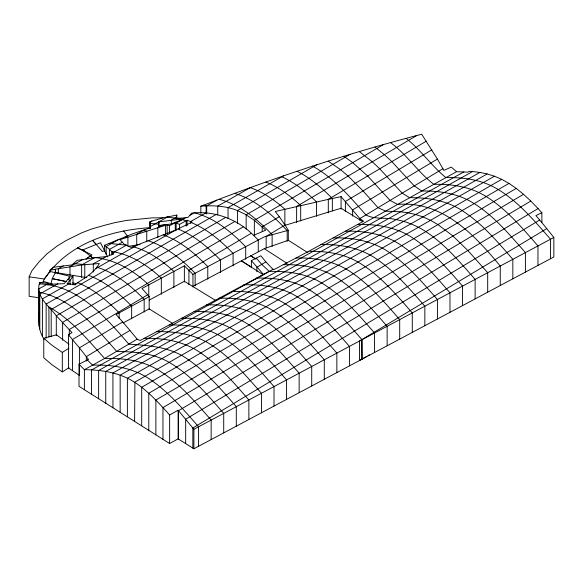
<?xml version="1.0" encoding="UTF-8"?>
<svg xmlns="http://www.w3.org/2000/svg" width="583" height="583" viewBox="0 0 583 583"><rect width="100%" height="100%" fill="white"/><g stroke="black" fill="none" stroke-linecap="round" stroke-linejoin="round"><path stroke-width="0.87" d="M39.316 313.253C38.026 322.056 38.944 331.479 43.936 339.044M158.97 221.824L158.416 225.606L170.841 224.047L184.396 218.763L158.97 221.824L158.97 226.364M150.071 228.638L150.071 221.584L163.721 217.699L176.809 215.069L176.219 218.632L188.01 217.423L191.654 213.138C214.435 210.383 237.747 219.354 253.627 235.379L265.768 230.139L254.181 220.17L245.21 214.26L237.47 210.565C225.905 205.872 213.159 205.238 200.844 206.2L200.844 213.407M47.908 285.233L47.908 283.418L39.746 282.376C34.842 296.31 49.263 306.017 56.289 315.797L71.957 332.514L68.502 334.875L68.502 367.982L79.412 375.35L79.412 347.847L68.502 334.875M50.889 283.892L52.23 278.645L55.378 272.501L86.809 277.654M47.908 283.418L47.551 284.336L64.101 283.695L70.113 276.808L73.006 276.743L73.006 284.905M42.566 282.988L44.301 279.009L49.905 271.387L69.166 276.109L69.166 278.689M38.959 297.738L29.15 296.324L29.15 276.823L31.963 270.65L39.236 261.658L46.961 253.831L57.192 245.982L65.915 240.648L81.511 232.916L91.706 228.995L104.277 225.381L114.829 222.648L126.504 220.425L151.718 217.889L162.876 217.78M72.132 276.896L72.992 275.395M55.276 272.873L55.378 269.237L81.635 264.952L99.336 263.516C93.885 273.281 83.624 278.689 74.602 284.642L67.154 283.644L73.006 276.743M75.047 285.08L76.089 283.615M50.568 270.76L44.301 279.009L29.15 276.823M51.617 269.382C76.001 241.245 113.977 229.964 150.071 227.676M50.072 271.962L50.072 270.162L53.184 267.32L72.081 264.857L77.007 260.426L94.563 257.73L106.864 256.535L113.743 253.7L109.553 249.349L104.554 245.275L132.217 233.98L150.596 227.647L150.071 221.584M86.014 258.99L90.387 256.046L92.974 258.109L82.735 249.903L100.487 242.739L107.717 257.045M86.102 258.932L92.019 254.953L77.626 247.862L84.309 251.156L82.735 249.903M68.991 367.654L62.315 371.91L62.315 352.416L68.991 348.16M374.563 352.489L374.563 332.995L373.987 332.325C358.151 314.317 342.389 295.457 321.612 282.923C305.929 273.376 287.266 271.022 269.229 271.394L140.168 340.508L137.165 339.153L129.936 330.43L86.306 356.599L86.306 361.103M137.165 339.153L104.634 358.465L84.382 369.695L84.382 389.757M200.844 206.2L215.703 200.574C283.061 174.667 351.804 152.309 421.684 134.228L437.41 159.086L352.62 209.88L352.62 216.133M308.64 251.36L274.389 269.368L272.982 269.317L265.863 261.905L256.855 267.305L256.855 271.707M437.41 159.086L442.92 168.713L359.849 218.567L359.849 220.381M178.121 438.853L169.631 443.51L169.631 414.965L178.121 410.25L178.121 438.853L193.891 448.772L553.85 256.957L553.85 237.456L546.774 228.631L359.522 341.011L359.522 360.513L366.43 356.519M129.936 330.43L122.714 321.954L79.412 347.847L88.499 359.427L79.004 364.171L79.004 386.34L169.631 443.51M546.774 228.631L539.698 220.017L192.835 427.973L192.835 448.108M149.175 309.34L149.175 296.623L147.616 294.794L72.518 339.488L72.518 370.693M288.308 240.123L288.308 230.307L285.043 225.096L266.154 236.348L264.274 236.866L192.951 274.396L192.951 286.982M431.901 149.824L345.391 201.456L345.391 211.41M541.877 222.64L541.877 212.729L538.073 208.561L185.671 419.221L185.671 443.605M251.084 233.397L188.921 270.257L188.921 284.628M285.043 225.096L279.293 216.687L262.204 226.802L262.204 231.327M426.392 141.115L328.295 199.357L275.293 211.512L279.293 216.687M538.073 208.561L530.8 201.062L178.507 410.702L178.507 439.094M243.271 226.831L69.304 329.512L69.304 334.948M416.823 135.496L296.63 206.433L296.63 222.524M530.8 201.062L523.527 194.307L162.956 407.604L162.956 439.436M234.92 221.402L62.621 322.333L62.621 340.283M383.497 144.569L254.356 220.308L254.356 235.547M523.527 194.307L516.254 188.389L155.872 400.047L155.872 434.889M350.172 154.306L246.164 214.843L246.164 229.097M225.803 217.313L56.289 315.797L56.289 335.414M316.853 164.734L237.47 210.565L237.47 223.253M516.254 188.389L508.981 183.39L317.006 294.809L148.789 393.241L148.789 430.334M367.946 355.645L369.454 354.777M216.074 214.508L51.195 309.464L51.195 336.661M283.527 175.862L228.04 207.643L228.04 218.443M508.981 183.39L501.708 179.338L297.439 296.893L141.698 387.28L141.698 425.787M175.716 230.037L131.007 247.432L124.266 244.284L119.989 239.664L167.139 224.812L169.42 225.752L175.264 222.815L179.542 224.368L187.121 220.265L192.135 222.065L175.716 230.037L46.144 304.064L46.144 338.22M68.903 283.834L42.399 298.882L42.399 336.245M205.704 212.97L190.692 221.511L190.692 223.311M501.708 179.338L494.442 176.204L326.21 272.108L134.607 382.251C119.719 372.639 101.792 369.797 84.382 369.695L79.004 364.171M95.838 268.559L136.765 245.377M57.906 283.753L39.797 293.949L39.797 329.103M182.668 219.427L176.153 223.114L176.153 230.292M183.776 218.8L185.911 217.597M189.635 215.499L194.073 212.992M216.883 200.122L206.703 205.857L206.703 214.056M494.442 176.204L487.169 173.938L127.386 378.243L127.386 416.772M106.186 256.578L93.287 263.829L93.287 271.977M126.445 245.188L112.942 252.782L112.942 254.574M162.322 225.053L157.855 227.559L157.855 237.485M47.711 283.928L38.821 288.906L38.821 321.029M94.563 257.73L81.635 264.952L81.635 277.493M487.169 173.938L479.896 172.43L120.156 375.153L120.156 412.305M39.469 283.608L41.4 282.536M82.939 259.413L69.982 266.62L69.982 275.584M122.43 242.164L109.553 249.349L109.553 255.697M145.065 229.52L136.735 234.177L136.735 244.875M167.809 216.832L150.501 226.488L150.501 228.259M479.896 172.43L472.624 171.533L112.927 372.923L112.927 407.838M63.292 265.921L58.329 268.676L58.329 273.084M119.049 239.329L106.172 246.492L106.172 254.596M151.974 221.03L150.115 222.057L150.115 228.354M272.982 269.317L91.509 369.972L91.509 394.29M472.624 171.533L469.483 171.293L467.836 172.145L456.606 171.694L98.629 370.475L98.629 398.816M463.835 171.919L105.749 371.415L105.749 403.341M254.64 279.541L256.228 278.681M260.973 276.102L262.554 275.242M149.175 296.623L116.083 314.543L122.714 321.954M123.173 322.931L149.175 308.91L172.524 323.339M192.951 274.396L184.366 265.826L141.997 288.483L147.616 294.794M149.19 300.099L184.366 281.298L215.885 300.617M193.891 448.772L193.891 429.277L553.85 237.456M307.882 252.701L288.308 240.269L264.274 248.701L192.951 286.37M251.382 267.823L251.382 260.637L260.841 255.769L265.863 261.905M541.877 212.729L535.937 215.593L539.698 220.017M284.81 225.402L341.084 208.269L362.743 221.649M104.933 250.712L102.375 251.462L92.595 240.371L96.21 244.459M62.315 371.91L51.843 364.666L43.769 357.794L43.769 338.3L56.449 334.824L69.034 344.218M288.308 230.307L266.154 236.348L266.154 247.928M412.276 332.397L412.276 312.903C395.879 294.277 379.62 274.6 357.867 262C343.015 253.408 325.635 251.069 308.735 251.309L363.515 221.241L359.849 218.567L341.084 196.639L328.295 199.357L328.295 212.817M128.734 246.274L140.095 244.466M50.072 270.162L55.276 269.361M256.272 278.091C274.622 277.69 293.628 280.073 309.522 289.911C330.269 302.592 346.025 321.524 361.897 339.583L361.999 359.194L361.897 339.583M243.825 284.788C262.321 284.373 281.48 286.872 297.439 296.893C317.983 309.624 333.644 328.433 349.428 346.389L349.428 365.891M231.385 291.485C250.027 291.055 269.339 293.672 285.349 303.889C305.66 316.627 321.197 335.261 336.857 353.087L336.857 372.588M218.938 298.19C237.726 297.738 257.19 300.478 273.267 310.877C293.336 323.638 308.75 342.097 324.286 359.791L324.286 379.285M206.491 304.887C225.432 304.421 245.049 307.292 261.177 317.881C281.013 330.641 296.31 348.933 311.716 366.488L311.716 385.982M357.568 224.506C377.099 223.981 397.307 227.283 413.69 238.571C432.71 251.331 447.584 269.025 462.552 286.107L462.552 305.601M194.044 311.584C213.138 311.103 232.901 314.106 249.094 324.884C268.69 337.652 283.863 355.761 299.145 373.186L299.145 392.68M181.597 318.282C200.844 317.786 220.76 320.92 237.011 331.887C256.367 344.655 271.423 362.597 286.574 379.883L286.574 399.377M169.136 324.979C188.542 324.469 208.612 327.733 224.921 338.898C244.051 351.666 258.976 369.433 274.01 386.58L274.01 406.081M156.638 331.683C176.212 331.151 196.456 334.547 212.839 345.916C231.728 358.676 246.536 376.275 261.439 393.277L261.439 412.779M345.362 231.211C364.965 230.679 385.232 234.162 401.607 245.589C420.394 258.342 435.137 275.861 449.981 292.804L449.981 312.306M333.148 237.908C352.839 237.368 373.156 241.041 389.524 252.607C408.071 265.352 422.697 282.704 437.418 299.502L437.418 319.003M144.139 338.38C163.889 337.827 184.301 341.361 200.749 352.934C219.412 365.679 234.089 383.111 248.868 399.974L248.868 419.476M320.941 244.605C340.712 244.073 361.088 247.935 377.434 259.632C395.755 272.356 410.257 289.54 424.847 306.199L424.847 325.7M295.996 258.007C316.103 257.431 336.792 261.599 353.262 273.689C371.123 286.377 385.378 303.226 399.705 319.601L399.705 339.095M283.258 264.704C303.619 264.092 324.571 268.369 341.179 280.729C358.807 293.387 372.938 310.069 387.134 326.298L387.134 345.792M109.079 243.417L126.3 245.13M73.487 263.589L84.768 264.595L84.768 278.018M176.183 218.071L180.577 218.334M125.112 236.858L127.896 237.041L127.896 246.055M166.825 217.036L176.277 218.275M142.259 230.482L146.756 230.985L146.756 241.901M39.411 283.892C78.231 285.24 105.385 316.955 128.807 344.167C149.51 345.449 171.373 346.98 188.666 359.951C207.089 372.69 221.649 389.954 236.297 406.679L236.297 426.173M95.35 257.628C115.835 259.748 134.075 270.949 148.774 284.861L148.774 296.514M163.357 224.914L165.426 225.308L165.426 234.351M72.554 282.879L77.051 283.819M177.392 218.487L180.147 219.084L180.147 220.884M203.321 205.252L206.12 205.886L206.12 213.145M67.701 279.534L70.084 280.153L70.084 284.664M182.231 219.602L186.21 220.76L186.21 226.168M133.07 246.696C148.636 251.054 162.14 260.572 173.88 271.43L173.88 287.572M43.193 281.356L52.718 284.154M219.07 199.284C240.269 204.567 257.373 219.281 272.13 234.701L272.13 246.456M96.763 267.196C115.419 272.829 130.745 285.655 144.161 299.334L144.161 312.043M194.962 212.948C215.098 218.275 231.502 232.107 245.705 246.769L245.705 259.297M234.657 193.403C255.726 199.656 272.429 214.945 287.164 230.613L287.164 241.362M148.148 240.743C166.651 246.653 181.794 259.573 195.13 273.252L195.13 285.838M163.182 234.869C180.65 241.143 194.999 253.532 207.781 266.642L207.781 279.213M88.448 275.3C105.297 281.531 119.224 293.46 131.663 306.104L131.663 318.806M265.826 182.056C278.995 187.223 290.421 195.91 300.69 205.493L300.69 220.957M77.641 282.668C93.754 289.102 107.134 300.646 119.158 312.874L119.158 318.311M281.414 176.591C294.728 182.515 306.162 191.814 316.518 201.929L316.518 216.337M191.209 222.56C207.49 229.185 220.95 240.968 233.083 253.408L233.083 265.95M178.092 229.039C194.576 235.605 208.189 247.469 220.432 260.025L220.432 272.582M297.002 171.285C310.44 177.924 321.86 187.908 332.346 198.49L332.346 210.908M312.583 166.126C333.942 177.953 349.997 196.865 365.92 214.93C375.139 219.973 385.939 217.029 395.85 219.551C406.519 221.496 416.656 225.73 425.779 231.56C445.033 244.328 460.023 262.19 475.123 279.41L475.123 298.904M328.171 161.112L340.596 169.689L348.073 176.03L363.041 190.911L378.003 207.672L385.487 211.126L400.455 211.767L407.932 212.766L415.417 214.435L422.901 216.898L430.385 220.257L437.862 224.55L452.831 235.904L467.792 250.442L487.694 272.713L487.694 292.207M263.341 274.812L241.449 260.871L251.382 267.203M255.318 258.728L250.734 255.799L255.791 259.041M264.274 248.701L287.12 263.399M343.759 156.266L352.679 162.606L367.647 175.971L390.093 200.421L397.577 204.422C442.584 200.69 473.972 234.388 500.265 266.016L500.265 285.51M62.315 352.416L51.843 345.172L43.769 338.3M359.339 151.558L372.245 161.768L379.73 168.793L402.175 193.162L409.66 197.724C427.842 197.375 446.542 200.508 462.035 210.543C481.995 223.304 497.357 241.683 512.836 259.311L512.836 278.812M374.927 147.011L384.335 154.641L391.82 161.622L414.265 185.911L421.749 191.02C439.888 190.663 458.588 193.622 474.125 203.547C494.318 216.3 509.804 234.847 525.407 252.614L525.407 272.115M390.515 142.609C406.89 154.495 417.851 172.189 433.832 184.323C451.942 183.958 470.634 186.735 486.207 196.558C506.649 209.29 522.251 228.019 537.971 245.917L537.971 265.418M406.096 138.353C420.882 149.911 431.413 165.863 445.915 177.618C463.995 177.254 482.673 179.856 498.297 189.57C518.972 202.286 534.698 221.19 550.541 239.219L550.541 258.714M456.606 171.694L451.249 167.095L443.86 170.374L442.92 168.713M269.229 271.394L261.752 264.376L256.236 258.138M87.377 359.988L92.551 365.169C113.503 364.433 135.249 368.274 152.411 381.049C170.141 393.722 184.33 410.476 198.584 426.771L198.584 446.272M253.627 235.379L258.276 240.065L258.276 251.703M263.341 274.287L251.382 260.637M169.631 414.965C158.999 403.174 148.279 391.2 134.906 382.433L134.607 421.239M178.121 410.25L193.891 429.277M123.662 230.963L127.407 236.108M341.084 196.639L341.084 209.093M284.868 225.257L284.868 209.195C274.688 200.1 263.232 192.15 250.245 187.66L217.743 206.12L217.743 215.054M223.726 432.87L223.726 413.376C207.278 394.691 190.962 374.935 169.099 362.349C153.271 352.999 134.637 351.811 116.717 351.418C95.248 327.15 72.642 298.882 39.105 292.17L39.105 326.283M211.155 439.567L211.155 420.073C194.831 401.519 178.631 381.938 157.009 369.323C141.224 360.046 122.598 358.108 104.634 358.465C87.742 339.736 71.315 319.426 48.928 306.957L48.928 336.85M187.121 220.265L187.121 225.672M184.366 265.826L184.366 281.968M179.542 224.368L179.542 228.871M176.809 215.069L176.809 218.618M176.467 218.902L176.467 217.116L171.293 220.017L171.293 224.499M175.264 222.815L175.264 230.824M169.42 225.752L169.42 232.857M167.139 224.812L167.139 233.907M161.323 294.284L161.323 278.149C147.499 265.178 130.767 254.377 111.725 251.477L111.725 255.041M158.62 225.993L158.62 224.193L150.246 223.464L150.246 227.887M104.554 245.275L104.554 251.535M55.378 269.237L55.378 272.873M50.597 271.824L50.597 270.075L50.167 270.075L50.167 271.875M39.746 282.376L39.746 284.147M66.367 281.589L52.23 278.645L66.433 281.604"/></g></svg>
